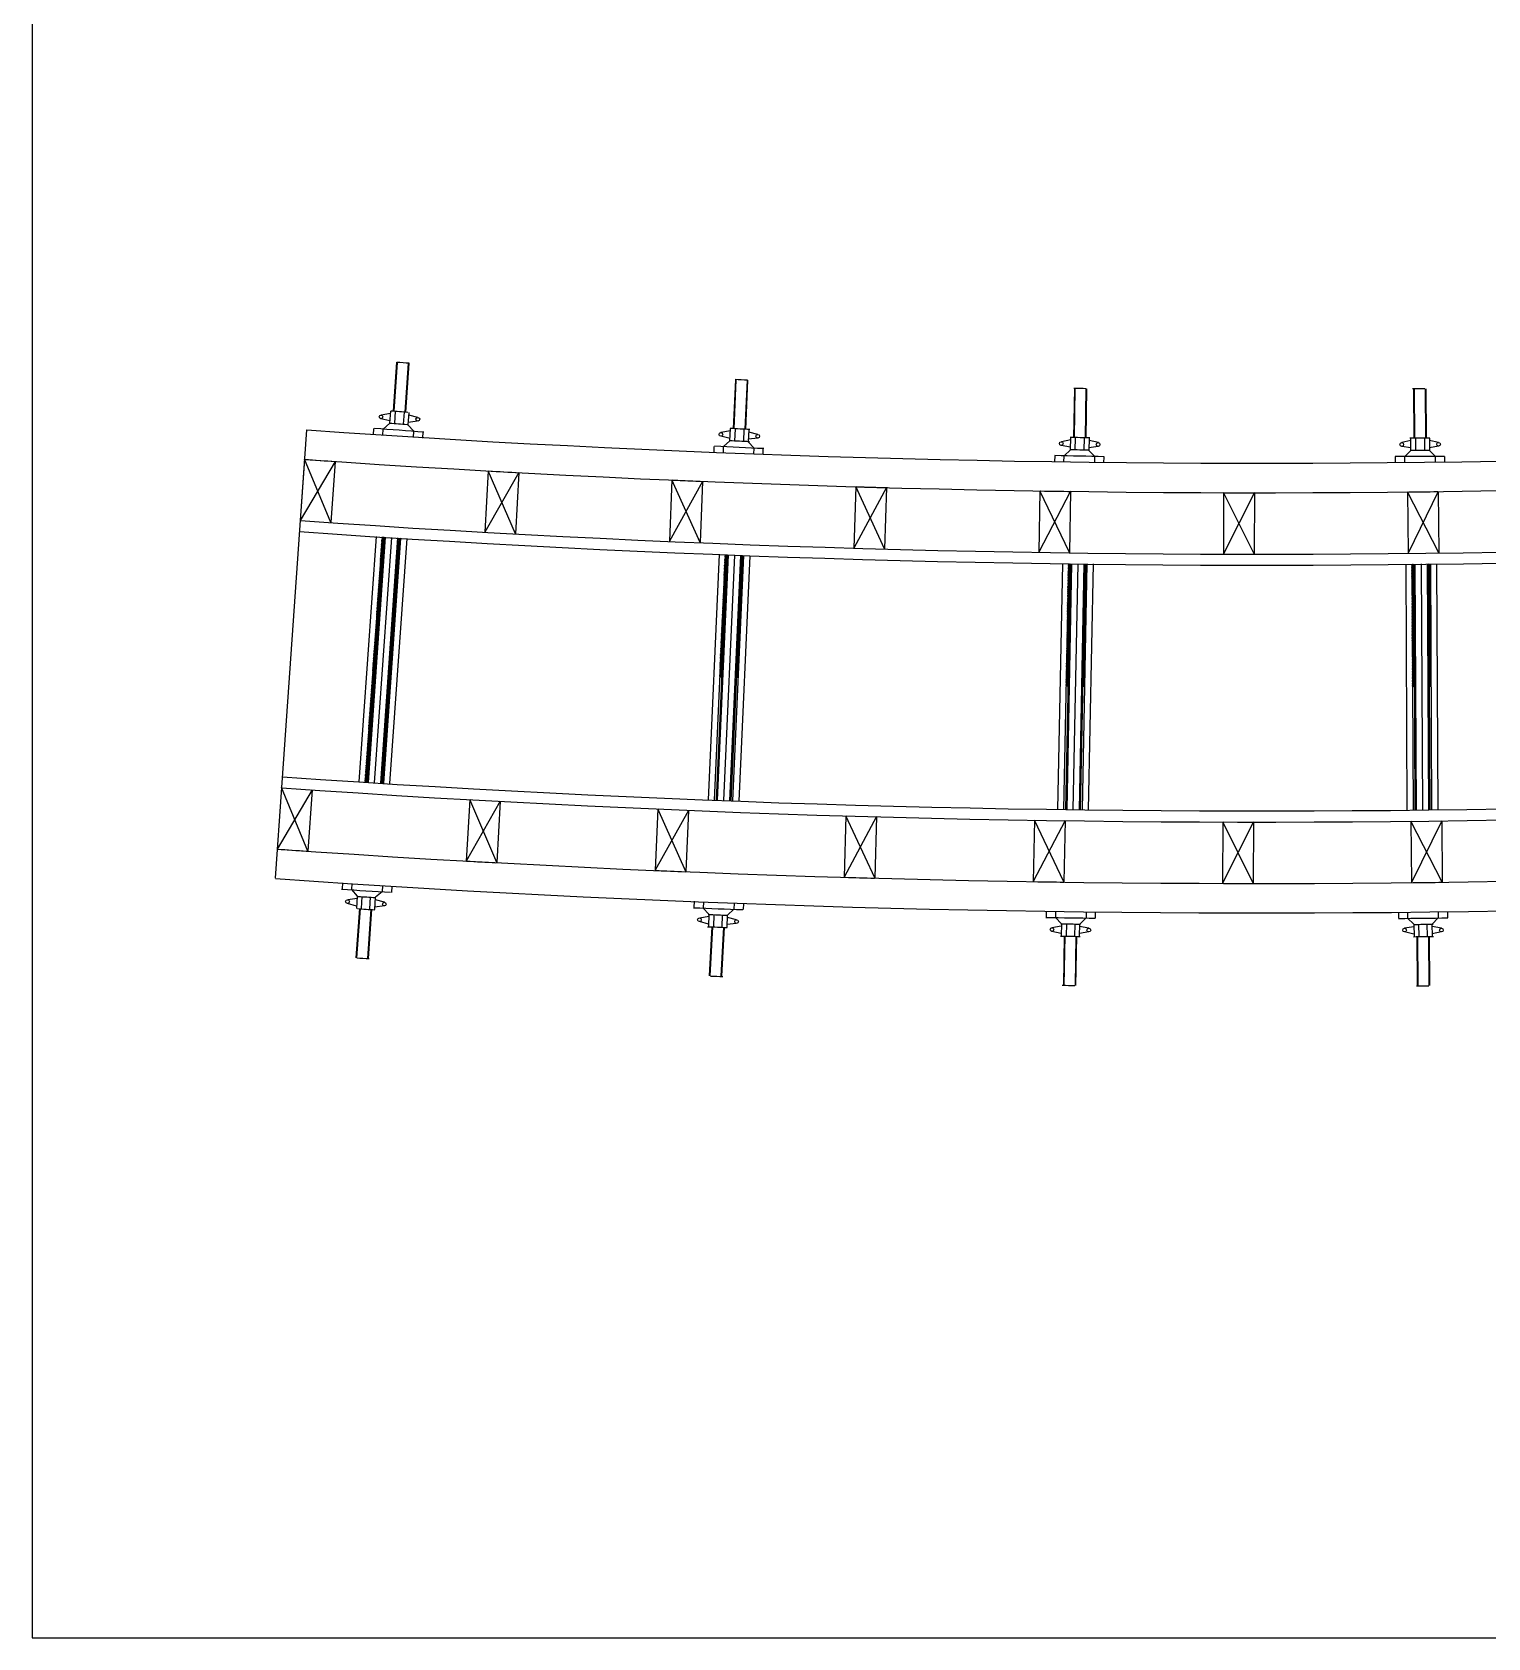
# Model space of a CAD drawing. Header units: metres. Extents: x 0 to 193, y 0 to 136.
# Drawn here: x 0 to 47.4, y 0 to 52.3 of the extents above; entities that cross this region are included whole.
import ezdxf

# ---------------------------------------------------------------- set-up
doc = ezdxf.new("R2010")
doc.units = ezdxf.units.M

msp = doc.modelspace()

# ---------------------------------------------------------------- linework, layer by layer
for p, q in [((11.77, 39.93), (11.88, 41.53)), ((11.79, 39.93), (11.9, 41.52)), ((12.15, 39.9), (12.26, 41.5)), ((12.17, 39.9), (12.28, 41.5)), ((22.84, 39.36), (22.91, 40.96)), ((22.86, 39.36), (22.93, 40.96)), ((23.22, 39.35), (23.29, 40.94)), ((23.24, 39.34), (23.31, 40.94)), ((33.92, 39.07), (33.95, 40.67)), ((33.94, 39.07), (33.97, 40.67)), ((34.3, 39.07), (34.32, 40.66)), ((34.32, 39.06), (34.34, 40.66)), ((45, 39.06), (44.99, 40.66)), ((45.02, 39.06), (45.01, 40.66)), ((45.38, 39.06), (45.37, 40.66)), ((45.4, 39.06), (45.39, 40.66)), ((11.67, 39.86), (11.37, 39.81)), ((11.65, 39.54), (11.68, 39.94)), ((11.81, 39.53), (11.83, 39.93)), ((12.11, 39.9), (12.08, 39.51)), ((12.27, 39.89), (12.24, 39.49)), ((12.56, 39.73), (12.27, 39.81)), ((8.94, 39.33), (8.12, 27.68)), ((11.12, 39.17), (11.13, 39.37)), ((11.65, 39.62), (11.36, 39.69)), ((11.42, 39.15), (11.43, 39.35)), ((11.43, 39.35), (11.65, 39.54)), ((12.43, 39.28), (12.24, 39.49)), ((12.55, 39.61), (12.25, 39.57)), ((12.42, 39.08), (12.43, 39.28)), ((12.42, 39.08), (12.43, 39.28)), ((12.72, 39.06), (12.73, 39.26)), ((22.74, 39.29), (22.43, 39.24)), ((22.72, 38.97), (22.74, 39.37)), ((22.88, 38.96), (22.9, 39.36)), ((23.18, 39.35), (23.16, 38.95)), ((23.34, 39.34), (23.32, 38.94)), ((23.63, 39.18), (23.34, 39.25)), ((22.21, 38.59), (22.21, 38.79)), ((22.73, 39.05), (22.43, 39.12)), ((22.51, 38.78), (22.72, 38.97)), ((22.51, 38.58), (22.51, 38.78)), ((23.51, 38.73), (23.32, 38.94)), ((23.63, 39.06), (23.33, 39.02)), ((23.5, 38.53), (23.51, 38.73)), ((23.5, 38.53), (23.51, 38.73)), ((23.8, 38.52), (23.81, 38.72)), ((33.81, 38.76), (33.51, 38.82)), ((33.82, 39), (33.52, 38.94)), ((33.81, 38.68), (33.82, 39.08)), ((33.97, 38.67), (33.98, 39.07)), ((34.26, 39.07), (34.25, 38.67)), ((34.42, 39.06), (34.41, 38.66)), ((34.71, 38.79), (34.41, 38.74)), ((34.72, 38.91), (34.42, 38.98)), ((44.9, 38.98), (44.6, 38.91)), ((44.9, 38.74), (44.6, 38.79)), ((44.9, 38.66), (44.9, 39.06)), ((45.06, 38.66), (45.06, 39.06)), ((45.34, 39.06), (45.34, 38.66)), ((45.5, 39.06), (45.5, 38.66)), ((45.8, 38.92), (45.5, 38.98)), ((45.8, 38.8), (45.5, 38.74)), ((8.87, 38.37), (8.73, 36.38)), ((9.87, 38.3), (8.73, 36.38)), ((9.73, 36.31), (8.87, 38.37)), ((9.87, 38.3), (9.73, 36.31)), ((33.3, 38.29), (33.31, 38.49)), ((33.6, 38.28), (33.61, 38.48)), ((33.61, 38.48), (33.81, 38.68)), ((34.61, 38.46), (34.41, 38.66)), ((34.6, 38.26), (34.61, 38.46)), ((34.6, 38.26), (34.61, 38.46)), ((34.9, 38.25), (34.91, 38.45)), ((44.4, 38.26), (44.4, 38.46)), ((44.7, 38.46), (44.9, 38.66)), ((44.7, 38.26), (44.7, 38.46)), ((45.7, 38.46), (45.5, 38.66)), ((45.7, 38.26), (45.7, 38.46)), ((45.7, 38.26), (45.7, 38.46)), ((46, 38.26), (46, 38.46)), ((14.85, 37.99), (14.74, 36)), ((15.85, 37.94), (14.74, 36)), ((15.74, 35.94), (14.85, 37.99)), ((15.85, 37.94), (15.74, 35.94)), ((20.83, 37.7), (20.75, 35.7)), ((21.83, 37.65), (20.75, 35.7)), ((21.75, 35.66), (20.83, 37.7)), ((21.83, 37.65), (21.75, 35.66)), ((26.82, 37.48), (26.76, 35.48)), ((27.82, 37.45), (26.76, 35.48)), ((27.76, 35.45), (26.82, 37.48)), ((27.82, 37.45), (27.76, 35.45)), ((32.81, 37.34), (32.78, 35.34)), ((33.81, 37.33), (32.78, 35.34)), ((33.78, 35.33), (32.81, 37.34)), ((33.81, 37.33), (33.78, 35.33)), ((39.8, 37.29), (38.79, 35.29)), ((38.8, 37.29), (38.79, 35.29)), ((39.79, 35.29), (38.8, 37.29)), ((39.8, 37.29), (39.79, 35.29)), ((45.81, 35.32), (44.79, 37.31)), ((44.79, 37.31), (44.81, 35.31)), ((45.79, 37.32), (44.81, 35.31)), ((45.79, 37.32), (45.81, 35.32)), ((11.2, 35.85), (10.64, 27.87)), ((11.4, 35.84), (10.84, 27.86)), ((11.4, 35.84), (10.84, 27.86)), ((11.46, 35.83), (10.9, 27.85)), ((11.5, 35.83), (10.94, 27.85)), ((11.7, 35.82), (11.14, 27.84)), ((11.9, 35.81), (11.34, 27.83)), ((11.94, 35.8), (11.38, 27.82)), ((11.43, 35.36), (11.38, 35.59)), ((11.44, 35.51), (11.39, 35.74)), ((11.44, 35.46), (11.39, 35.69)), ((11.43, 35.41), (11.39, 35.64)), ((11.45, 35.6), (11.4, 35.83)), ((11.44, 35.56), (11.4, 35.78)), ((11.45, 35.65), (11.41, 35.84)), ((11.45, 35.7), (11.43, 35.84)), ((11.46, 35.75), (11.44, 35.84)), ((12, 35.8), (11.44, 27.82)), ((12, 35.8), (11.44, 27.82)), ((11.46, 35.8), (11.45, 35.83)), ((12.2, 35.79), (11.64, 27.81)), ((12.2, 35.79), (11.64, 27.81)), ((11.97, 35.34), (11.92, 35.57)), ((11.98, 35.48), (11.93, 35.71)), ((11.97, 35.44), (11.93, 35.66)), ((11.97, 35.39), (11.93, 35.61)), ((11.98, 35.58), (11.94, 35.8)), ((11.98, 35.53), (11.94, 35.76)), ((11.99, 35.63), (11.95, 35.8)), ((11.99, 35.68), (11.97, 35.8)), ((11.99, 35.72), (11.98, 35.8)), ((12, 35.77), (11.99, 35.8)), ((11.4, 34.93), (11.35, 35.16)), ((11.39, 34.88), (11.35, 35.11)), ((11.39, 34.83), (11.35, 35.06)), ((11.41, 35.07), (11.36, 35.3)), ((11.4, 35.03), (11.36, 35.25)), ((11.4, 34.98), (11.36, 35.21)), ((11.42, 35.22), (11.37, 35.45)), ((11.41, 35.17), (11.37, 35.4)), ((11.41, 35.12), (11.37, 35.35)), ((11.43, 35.32), (11.38, 35.54)), ((11.42, 35.27), (11.38, 35.49)), ((11.94, 34.91), (11.89, 35.13)), ((11.93, 34.86), (11.89, 35.08)), ((11.93, 34.81), (11.89, 35.04)), ((11.95, 35.05), (11.9, 35.28)), ((11.94, 35), (11.9, 35.23)), ((11.94, 34.95), (11.9, 35.18)), ((11.96, 35.19), (11.91, 35.42)), ((11.95, 35.15), (11.91, 35.37)), ((11.95, 35.1), (11.91, 35.33)), ((11.96, 35.29), (11.92, 35.52)), ((11.96, 35.24), (11.92, 35.47)), ((22.37, 35.27), (22.01, 27.28)), ((22.57, 35.26), (22.21, 27.27)), ((22.57, 35.26), (22.21, 27.27)), ((22.63, 35.26), (22.27, 27.27)), ((22.67, 35.26), (22.31, 27.27)), ((22.87, 35.25), (22.51, 27.26)), ((22.61, 34.89), (22.56, 35.11)), ((22.61, 34.84), (22.56, 35.07)), ((22.62, 35.03), (22.57, 35.26)), ((22.62, 34.98), (22.57, 35.21)), ((22.62, 34.94), (22.57, 35.16)), ((22.62, 35.08), (22.58, 35.26)), ((22.62, 35.13), (22.59, 35.26)), ((22.63, 35.18), (22.61, 35.26)), ((22.63, 35.22), (22.62, 35.26)), ((23.07, 35.24), (22.71, 27.25)), ((23.11, 35.24), (22.75, 27.25)), ((23.17, 35.24), (22.81, 27.25)), ((23.17, 35.24), (22.81, 27.25)), ((23.37, 35.23), (23.01, 27.24)), ((23.37, 35.23), (23.01, 27.24)), ((23.15, 34.88), (23.1, 35.1)), ((23.15, 34.83), (23.1, 35.05)), ((23.16, 35.02), (23.11, 35.24)), ((23.16, 34.97), (23.11, 35.2)), ((23.16, 34.92), (23.11, 35.15)), ((23.16, 35.07), (23.12, 35.24)), ((23.16, 35.12), (23.14, 35.24)), ((23.17, 35.17), (23.15, 35.24)), ((23.17, 35.21), (23.16, 35.24)), ((11.36, 34.35), (11.31, 34.58)), ((11.35, 34.3), (11.31, 34.53)), ((11.37, 34.5), (11.32, 34.72)), ((11.36, 34.45), (11.32, 34.68)), ((11.36, 34.4), (11.32, 34.63)), ((11.38, 34.64), (11.33, 34.87)), ((11.37, 34.59), (11.33, 34.82)), ((11.37, 34.54), (11.33, 34.77)), ((11.39, 34.79), (11.34, 35.01)), ((11.38, 34.74), (11.34, 34.96)), ((11.38, 34.69), (11.34, 34.92)), ((11.9, 34.33), (11.85, 34.55)), ((11.89, 34.28), (11.85, 34.51)), ((11.91, 34.47), (11.86, 34.7)), ((11.9, 34.42), (11.86, 34.65)), ((11.9, 34.38), (11.86, 34.6)), ((11.92, 34.62), (11.87, 34.84)), ((11.91, 34.57), (11.87, 34.8)), ((11.91, 34.52), (11.87, 34.75)), ((11.93, 34.76), (11.88, 34.99)), ((11.92, 34.71), (11.88, 34.94)), ((11.92, 34.66), (11.88, 34.89)), ((22.59, 34.45), (22.54, 34.68)), ((22.59, 34.4), (22.54, 34.63)), ((22.59, 34.36), (22.54, 34.58)), ((22.59, 34.31), (22.54, 34.53)), ((22.6, 34.69), (22.55, 34.92)), ((22.6, 34.65), (22.55, 34.87)), ((22.6, 34.6), (22.55, 34.82)), ((22.6, 34.55), (22.55, 34.78)), ((22.6, 34.5), (22.55, 34.73)), ((22.61, 34.79), (22.56, 35.02)), ((22.61, 34.74), (22.56, 34.97)), ((23.13, 34.44), (23.08, 34.67)), ((23.13, 34.39), (23.08, 34.62)), ((23.13, 34.35), (23.08, 34.57)), ((23.13, 34.3), (23.08, 34.52)), ((23.14, 34.68), (23.09, 34.91)), ((23.14, 34.63), (23.09, 34.86)), ((23.14, 34.59), (23.09, 34.81)), ((23.14, 34.54), (23.09, 34.76)), ((23.14, 34.49), (23.09, 34.72)), ((23.15, 34.78), (23.1, 35.01)), ((23.15, 34.73), (23.1, 34.96)), ((33.55, 34.97), (33.39, 26.97)), ((33.75, 34.97), (33.59, 26.97)), ((33.75, 34.97), (33.59, 26.97)), ((33.81, 34.97), (33.65, 26.97)), ((33.85, 34.97), (33.69, 26.97)), ((33.8, 34.5), (33.74, 34.72)), ((33.8, 34.45), (33.74, 34.67)), ((33.8, 34.4), (33.74, 34.62)), ((33.8, 34.35), (33.74, 34.58)), ((33.8, 34.3), (33.74, 34.53)), ((33.8, 34.74), (33.75, 34.96)), ((33.8, 34.69), (33.75, 34.91)), ((33.8, 34.64), (33.75, 34.87)), ((33.8, 34.59), (33.75, 34.82)), ((33.8, 34.54), (33.75, 34.77)), ((33.81, 34.79), (33.76, 34.97)), ((33.81, 34.83), (33.77, 34.97)), ((33.81, 34.88), (33.79, 34.97)), ((33.81, 34.93), (33.8, 34.97)), ((34.05, 34.96), (33.89, 26.97)), ((34.25, 34.96), (34.09, 26.96)), ((34.29, 34.96), (34.13, 26.96)), ((34.35, 34.96), (34.19, 26.96)), ((34.35, 34.96), (34.19, 26.96)), ((34.34, 34.5), (34.28, 34.72)), ((34.34, 34.45), (34.28, 34.68)), ((34.34, 34.4), (34.28, 34.63)), ((34.34, 34.35), (34.28, 34.58)), ((34.34, 34.31), (34.28, 34.53)), ((34.34, 34.74), (34.29, 34.96)), ((34.34, 34.69), (34.29, 34.92)), ((34.34, 34.64), (34.29, 34.87)), ((34.34, 34.6), (34.29, 34.82)), ((34.34, 34.55), (34.29, 34.77)), ((34.35, 34.79), (34.3, 34.96)), ((34.35, 34.84), (34.32, 34.96)), ((34.35, 34.89), (34.33, 34.96)), ((34.35, 34.93), (34.34, 34.96)), ((34.55, 34.96), (34.39, 26.96)), ((34.55, 34.96), (34.39, 26.96)), ((44.73, 34.95), (44.77, 26.95)), ((44.93, 34.95), (44.97, 26.95)), ((44.93, 34.95), (44.97, 26.95)), ((44.99, 34.72), (44.93, 34.95)), ((44.99, 34.67), (44.93, 34.9)), ((44.99, 34.63), (44.93, 34.85)), ((44.99, 34.58), (44.93, 34.8)), ((44.99, 34.53), (44.93, 34.75)), ((44.99, 34.48), (44.93, 34.71)), ((45, 34.43), (44.93, 34.66)), ((45, 34.38), (44.93, 34.61)), ((45, 34.34), (44.93, 34.56)), ((45, 34.29), (44.93, 34.51)), ((44.99, 34.77), (44.94, 34.95)), ((44.99, 34.82), (44.96, 34.95)), ((44.99, 34.87), (44.97, 34.95)), ((44.99, 34.92), (44.98, 34.95)), ((44.99, 34.95), (45.03, 26.95)), ((45.03, 34.95), (45.07, 26.95)), ((45.23, 34.96), (45.27, 26.96)), ((45.43, 34.96), (45.47, 26.96)), ((45.47, 34.96), (45.51, 26.96)), ((45.53, 34.74), (45.47, 34.96)), ((45.53, 34.69), (45.47, 34.91)), ((45.53, 34.64), (45.47, 34.87)), ((45.53, 34.59), (45.47, 34.82)), ((45.53, 34.55), (45.47, 34.77)), ((45.53, 34.5), (45.47, 34.72)), ((45.54, 34.45), (45.47, 34.67)), ((45.54, 34.4), (45.47, 34.62)), ((45.54, 34.35), (45.47, 34.58)), ((45.54, 34.3), (45.47, 34.53)), ((45.53, 34.79), (45.49, 34.96)), ((45.53, 34.84), (45.5, 34.96)), ((45.53, 34.88), (45.51, 34.96)), ((45.53, 34.96), (45.57, 26.96)), ((45.53, 34.96), (45.57, 26.96)), ((45.53, 34.93), (45.53, 34.96)), ((45.73, 34.96), (45.77, 26.96)), ((45.73, 34.96), (45.77, 26.96)), ((11.32, 33.77), (11.27, 34)), ((11.33, 33.92), (11.28, 34.15)), ((11.32, 33.87), (11.28, 34.1)), ((11.32, 33.82), (11.28, 34.05)), ((11.34, 34.06), (11.29, 34.29)), ((11.33, 34.01), (11.29, 34.24)), ((11.33, 33.97), (11.29, 34.19)), ((11.35, 34.21), (11.3, 34.43)), ((11.34, 34.16), (11.3, 34.39)), ((11.34, 34.11), (11.3, 34.34)), ((11.35, 34.26), (11.31, 34.48)), ((11.86, 33.75), (11.81, 33.98)), ((11.87, 33.89), (11.82, 34.12)), ((11.86, 33.85), (11.82, 34.07)), ((11.86, 33.8), (11.82, 34.02)), ((11.88, 34.04), (11.83, 34.27)), ((11.87, 33.99), (11.83, 34.22)), ((11.87, 33.94), (11.83, 34.17)), ((11.89, 34.18), (11.84, 34.41)), ((11.88, 34.13), (11.84, 34.36)), ((11.88, 34.09), (11.84, 34.31)), ((11.89, 34.23), (11.85, 34.46)), ((22.56, 33.78), (22.51, 34)), ((22.57, 34.02), (22.52, 34.24)), ((22.57, 33.97), (22.52, 34.2)), ((22.57, 33.92), (22.52, 34.15)), ((22.57, 33.87), (22.52, 34.1)), ((22.57, 33.83), (22.52, 34.05)), ((22.58, 34.21), (22.53, 34.44)), ((22.58, 34.16), (22.53, 34.39)), ((22.58, 34.11), (22.53, 34.34)), ((22.58, 34.07), (22.53, 34.29)), ((22.58, 34.26), (22.54, 34.49)), ((23.1, 33.77), (23.05, 33.99)), ((23.11, 34.01), (23.06, 34.23)), ((23.11, 33.96), (23.06, 34.19)), ((23.11, 33.91), (23.06, 34.14)), ((23.11, 33.86), (23.06, 34.09)), ((23.11, 33.81), (23.06, 34.04)), ((23.12, 34.2), (23.07, 34.43)), ((23.12, 34.15), (23.07, 34.38)), ((23.12, 34.1), (23.07, 34.33)), ((23.12, 34.06), (23.07, 34.28)), ((23.12, 34.25), (23.08, 34.47)), ((33.79, 34.01), (33.73, 34.24)), ((33.79, 33.97), (33.73, 34.19)), ((33.79, 33.92), (33.73, 34.14)), ((33.79, 33.87), (33.73, 34.09)), ((33.79, 33.82), (33.73, 34.05)), ((33.79, 33.77), (33.73, 34)), ((33.8, 34.25), (33.74, 34.48)), ((33.79, 34.21), (33.74, 34.43)), ((33.79, 34.16), (33.74, 34.38)), ((33.79, 34.11), (33.74, 34.34)), ((33.79, 34.06), (33.74, 34.29)), ((34.33, 34.02), (34.27, 34.24)), ((34.33, 33.97), (34.27, 34.19)), ((34.33, 33.92), (34.27, 34.14)), ((34.33, 33.87), (34.27, 34.1)), ((34.33, 33.82), (34.27, 34.05)), ((34.33, 33.77), (34.27, 34)), ((34.34, 34.26), (34.28, 34.48)), ((34.33, 34.21), (34.28, 34.43)), ((34.33, 34.16), (34.28, 34.39)), ((34.33, 34.11), (34.28, 34.34)), ((34.33, 34.06), (34.28, 34.29)), ((45, 34.24), (44.94, 34.46)), ((45, 34.19), (44.94, 34.42)), ((45, 34.14), (44.94, 34.37)), ((45, 34.1), (44.94, 34.32)), ((45, 34.05), (44.94, 34.27)), ((45, 34), (44.94, 34.22)), ((45, 33.95), (44.94, 34.17)), ((45, 33.9), (44.94, 34.13)), ((45, 33.85), (44.94, 34.08)), ((45, 33.81), (44.94, 34.03)), ((45, 33.76), (44.94, 33.98)), ((45.54, 34.26), (45.47, 34.48)), ((45.54, 34.21), (45.48, 34.43)), ((45.54, 34.16), (45.48, 34.38)), ((45.54, 34.11), (45.48, 34.33)), ((45.54, 34.06), (45.48, 34.29)), ((45.54, 34.01), (45.48, 34.24)), ((45.54, 33.97), (45.48, 34.19)), ((45.54, 33.92), (45.48, 34.14)), ((45.54, 33.87), (45.48, 34.09)), ((45.54, 33.82), (45.48, 34.04)), ((45.54, 33.77), (45.48, 34)), ((11.29, 33.34), (11.24, 33.57)), ((11.28, 33.29), (11.24, 33.52)), ((11.28, 33.24), (11.24, 33.47)), ((11.3, 33.48), (11.25, 33.71)), ((11.29, 33.44), (11.25, 33.66)), ((11.29, 33.39), (11.25, 33.62)), ((11.31, 33.63), (11.26, 33.86)), ((11.3, 33.58), (11.26, 33.81)), ((11.3, 33.53), (11.26, 33.76)), ((11.31, 33.73), (11.27, 33.95)), ((11.31, 33.68), (11.27, 33.9)), ((11.83, 33.32), (11.78, 33.54)), ((11.82, 33.27), (11.78, 33.49)), ((11.84, 33.46), (11.79, 33.69)), ((11.83, 33.41), (11.79, 33.64)), ((11.83, 33.36), (11.79, 33.59)), ((11.85, 33.6), (11.8, 33.83)), ((11.84, 33.56), (11.8, 33.78)), ((11.84, 33.51), (11.8, 33.74)), ((11.85, 33.7), (11.81, 33.93)), ((11.85, 33.65), (11.81, 33.88)), ((22.54, 33.34), (22.49, 33.57)), ((22.54, 33.29), (22.49, 33.52)), ((22.54, 33.25), (22.49, 33.47)), ((22.55, 33.58), (22.5, 33.81)), ((22.55, 33.54), (22.5, 33.76)), ((22.55, 33.49), (22.5, 33.71)), ((22.55, 33.44), (22.5, 33.67)), ((22.55, 33.39), (22.5, 33.62)), ((22.56, 33.73), (22.51, 33.96)), ((22.56, 33.68), (22.51, 33.91)), ((22.56, 33.63), (22.51, 33.86)), ((23.08, 33.33), (23.03, 33.56)), ((23.08, 33.28), (23.03, 33.51)), ((23.08, 33.24), (23.03, 33.46)), ((23.09, 33.57), (23.04, 33.8)), ((23.09, 33.52), (23.04, 33.75)), ((23.09, 33.48), (23.04, 33.7)), ((23.09, 33.43), (23.04, 33.65)), ((23.09, 33.38), (23.04, 33.61)), ((23.1, 33.72), (23.05, 33.94)), ((23.1, 33.67), (23.05, 33.9)), ((23.1, 33.62), (23.05, 33.85)), ((33.78, 33.48), (33.72, 33.71)), ((33.78, 33.43), (33.72, 33.66)), ((33.78, 33.39), (33.72, 33.61)), ((33.78, 33.34), (33.72, 33.56)), ((33.78, 33.29), (33.72, 33.51)), ((33.77, 33.24), (33.72, 33.47)), ((33.78, 33.72), (33.73, 33.95)), ((33.78, 33.68), (33.73, 33.9)), ((33.78, 33.63), (33.73, 33.85)), ((33.78, 33.58), (33.73, 33.8)), ((33.78, 33.53), (33.73, 33.76)), ((34.32, 33.48), (34.26, 33.71)), ((34.32, 33.44), (34.26, 33.66)), ((34.32, 33.39), (34.26, 33.61)), ((34.32, 33.34), (34.26, 33.56)), ((34.32, 33.29), (34.26, 33.52)), ((34.32, 33.24), (34.26, 33.47)), ((34.32, 33.73), (34.27, 33.95)), ((34.32, 33.68), (34.27, 33.9)), ((34.32, 33.63), (34.27, 33.85)), ((34.32, 33.58), (34.27, 33.81)), ((34.32, 33.53), (34.27, 33.76)), ((45, 33.71), (44.94, 33.93)), ((45, 33.66), (44.94, 33.88)), ((45, 33.61), (44.94, 33.84)), ((45, 33.56), (44.94, 33.79)), ((45, 33.52), (44.94, 33.74)), ((45, 33.47), (44.94, 33.69)), ((45, 33.42), (44.94, 33.64)), ((45, 33.37), (44.94, 33.59)), ((45, 33.32), (44.94, 33.55)), ((45, 33.27), (44.94, 33.5)), ((45.54, 33.72), (45.48, 33.95)), ((45.54, 33.68), (45.48, 33.9)), ((45.54, 33.63), (45.48, 33.85)), ((45.54, 33.58), (45.48, 33.8)), ((45.54, 33.53), (45.48, 33.76)), ((45.54, 33.48), (45.48, 33.71)), ((45.54, 33.43), (45.48, 33.66)), ((45.54, 33.39), (45.48, 33.61)), ((45.54, 33.34), (45.48, 33.56)), ((45.54, 33.29), (45.48, 33.51)), ((45.54, 33.24), (45.48, 33.47)), ((11.25, 32.76), (11.2, 32.99)), ((11.24, 32.71), (11.2, 32.94)), ((11.26, 32.91), (11.21, 33.13)), ((11.25, 32.86), (11.21, 33.09)), ((11.25, 32.81), (11.21, 33.04)), ((11.27, 33.05), (11.22, 33.28)), ((11.26, 33), (11.22, 33.23)), ((11.26, 32.95), (11.22, 33.18)), ((11.28, 33.2), (11.23, 33.42)), ((11.27, 33.15), (11.23, 33.37)), ((11.27, 33.1), (11.23, 33.33)), ((11.79, 32.74), (11.74, 32.96)), ((11.8, 32.88), (11.75, 33.11)), ((11.79, 32.83), (11.75, 33.06)), ((11.79, 32.79), (11.75, 33.01)), ((11.81, 33.03), (11.76, 33.25)), ((11.8, 32.98), (11.76, 33.21)), ((11.8, 32.93), (11.76, 33.16)), ((11.82, 33.17), (11.77, 33.4)), ((11.81, 33.12), (11.77, 33.35)), ((11.81, 33.07), (11.77, 33.3)), ((11.82, 33.22), (11.78, 33.45)), ((22.52, 32.91), (22.47, 33.14)), ((22.52, 32.86), (22.47, 33.09)), ((22.52, 32.81), (22.47, 33.04)), ((22.52, 32.76), (22.47, 32.99)), ((22.52, 32.72), (22.47, 32.94)), ((22.53, 33.1), (22.48, 33.33)), ((22.53, 33.05), (22.48, 33.28)), ((22.53, 33.01), (22.48, 33.23)), ((22.53, 32.96), (22.48, 33.18)), ((22.54, 33.2), (22.49, 33.42)), ((22.54, 33.15), (22.49, 33.38)), ((23.06, 32.9), (23.01, 33.12)), ((23.06, 32.85), (23.01, 33.08)), ((23.06, 32.8), (23.01, 33.03)), ((23.06, 32.75), (23.01, 32.98)), ((23.07, 33.09), (23.02, 33.32)), ((23.07, 33.04), (23.02, 33.27)), ((23.07, 32.99), (23.02, 33.22)), ((23.07, 32.95), (23.02, 33.17)), ((23.08, 33.19), (23.03, 33.41)), ((23.08, 33.14), (23.03, 33.37)), ((33.77, 33), (33.71, 33.22)), ((33.77, 32.95), (33.71, 33.18)), ((33.77, 32.9), (33.71, 33.13)), ((33.77, 32.85), (33.71, 33.08)), ((33.77, 32.81), (33.71, 33.03)), ((33.77, 32.76), (33.71, 32.98)), ((33.77, 33.19), (33.72, 33.42)), ((33.77, 33.14), (33.72, 33.37)), ((33.77, 33.1), (33.72, 33.32)), ((33.77, 33.05), (33.72, 33.27)), ((34.31, 33), (34.25, 33.23)), ((34.31, 32.95), (34.25, 33.18)), ((34.31, 32.91), (34.25, 33.13)), ((34.31, 32.86), (34.25, 33.08)), ((34.31, 32.81), (34.25, 33.03)), ((34.31, 32.76), (34.25, 32.99)), ((34.3, 32.71), (34.25, 32.94)), ((34.31, 33.2), (34.26, 33.42)), ((34.31, 33.15), (34.26, 33.37)), ((34.31, 33.1), (34.26, 33.32)), ((34.31, 33.05), (34.26, 33.28)), ((45, 33.23), (44.94, 33.45)), ((45, 33.18), (44.94, 33.4)), ((45, 33.13), (44.94, 33.35)), ((45, 33.08), (44.94, 33.3)), ((45, 33.03), (44.94, 33.26)), ((45, 32.98), (44.94, 33.21)), ((45, 32.94), (44.94, 33.16)), ((45, 32.89), (44.94, 33.11)), ((45, 32.84), (44.94, 33.06)), ((45, 32.79), (44.94, 33.01)), ((45, 32.74), (44.94, 32.97)), ((45.54, 33.19), (45.48, 33.42)), ((45.54, 33.15), (45.48, 33.37)), ((45.54, 33.1), (45.48, 33.32)), ((45.54, 33.05), (45.48, 33.27)), ((45.54, 33), (45.48, 33.22)), ((45.54, 32.95), (45.48, 33.18)), ((45.54, 32.9), (45.48, 33.13)), ((45.54, 32.86), (45.48, 33.08)), ((45.54, 32.81), (45.48, 33.03)), ((45.54, 32.76), (45.48, 32.98)), ((11.22, 32.33), (11.17, 32.56)), ((11.21, 32.28), (11.17, 32.51)), ((11.21, 32.23), (11.17, 32.46)), ((11.23, 32.47), (11.18, 32.7)), ((11.22, 32.42), (11.18, 32.65)), ((11.22, 32.38), (11.18, 32.6)), ((11.24, 32.62), (11.19, 32.84)), ((11.23, 32.57), (11.19, 32.8)), ((11.23, 32.52), (11.19, 32.75)), ((11.24, 32.67), (11.2, 32.89)), ((11.75, 32.21), (11.7, 32.43)), ((11.76, 32.35), (11.71, 32.58)), ((11.76, 32.3), (11.71, 32.53)), ((11.75, 32.26), (11.71, 32.48)), ((11.77, 32.5), (11.72, 32.72)), ((11.77, 32.45), (11.72, 32.68)), ((11.76, 32.4), (11.72, 32.63)), ((11.78, 32.59), (11.73, 32.82)), ((11.77, 32.54), (11.73, 32.77)), ((11.78, 32.69), (11.74, 32.92)), ((11.78, 32.64), (11.74, 32.87)), ((22.49, 32.23), (22.44, 32.46)), ((22.5, 32.47), (22.45, 32.7)), ((22.5, 32.43), (22.45, 32.65)), ((22.5, 32.38), (22.45, 32.6)), ((22.5, 32.33), (22.45, 32.56)), ((22.5, 32.28), (22.45, 32.51)), ((22.51, 32.67), (22.46, 32.89)), ((22.51, 32.62), (22.46, 32.85)), ((22.51, 32.57), (22.46, 32.8)), ((22.51, 32.52), (22.46, 32.75)), ((23.03, 32.22), (22.98, 32.45)), ((23.04, 32.46), (22.99, 32.69)), ((23.04, 32.42), (22.99, 32.64)), ((23.04, 32.37), (22.99, 32.59)), ((23.04, 32.32), (22.99, 32.55)), ((23.04, 32.27), (22.99, 32.5)), ((23.05, 32.66), (23, 32.88)), ((23.05, 32.61), (23, 32.83)), ((23.05, 32.56), (23, 32.79)), ((23.05, 32.51), (23, 32.74)), ((23.06, 32.7), (23.01, 32.93)), ((33.76, 32.52), (33.7, 32.74)), ((33.76, 32.47), (33.7, 32.69)), ((33.76, 32.42), (33.7, 32.65)), ((33.76, 32.37), (33.7, 32.6)), ((33.76, 32.32), (33.7, 32.55)), ((33.76, 32.28), (33.7, 32.5)), ((33.75, 32.23), (33.7, 32.45)), ((33.76, 32.71), (33.71, 32.93)), ((33.76, 32.66), (33.71, 32.89)), ((33.76, 32.61), (33.71, 32.84)), ((33.76, 32.56), (33.71, 32.79)), ((34.3, 32.47), (34.24, 32.7)), ((34.3, 32.42), (34.24, 32.65)), ((34.3, 32.37), (34.24, 32.6)), ((34.3, 32.33), (34.24, 32.55)), ((34.3, 32.28), (34.24, 32.5)), ((34.29, 32.23), (34.24, 32.45)), ((34.3, 32.66), (34.25, 32.89)), ((34.3, 32.62), (34.25, 32.84)), ((34.3, 32.57), (34.25, 32.79)), ((34.3, 32.52), (34.25, 32.74)), ((45, 32.69), (44.94, 32.92)), ((45, 32.65), (44.94, 32.87)), ((45, 32.6), (44.94, 32.82)), ((45, 32.55), (44.94, 32.77)), ((45, 32.5), (44.94, 32.72)), ((45.01, 32.45), (44.94, 32.68)), ((45.01, 32.4), (44.94, 32.63)), ((45.01, 32.36), (44.94, 32.58)), ((45.01, 32.31), (44.94, 32.53)), ((45.01, 32.26), (44.94, 32.48)), ((45.01, 32.21), (44.95, 32.44)), ((45.54, 32.71), (45.48, 32.93)), ((45.54, 32.66), (45.48, 32.89)), ((45.54, 32.61), (45.48, 32.84)), ((45.54, 32.57), (45.48, 32.79)), ((45.54, 32.52), (45.48, 32.74)), ((45.54, 32.47), (45.48, 32.69)), ((45.55, 32.42), (45.48, 32.64)), ((45.55, 32.37), (45.48, 32.6)), ((45.55, 32.32), (45.48, 32.55)), ((45.55, 32.28), (45.48, 32.5)), ((45.55, 32.23), (45.49, 32.45)), ((11.17, 31.84), (11.13, 32.03)), ((11.16, 31.84), (11.13, 31.98)), ((11.14, 31.85), (11.13, 31.93)), ((11.19, 31.94), (11.14, 32.17)), ((11.19, 31.89), (11.14, 32.12)), ((11.18, 31.85), (11.14, 32.07)), ((11.2, 32.04), (11.15, 32.27)), ((11.19, 31.99), (11.15, 32.22)), ((11.21, 32.18), (11.16, 32.41)), ((11.2, 32.14), (11.16, 32.36)), ((11.2, 32.09), (11.16, 32.31)), ((11.71, 31.81), (11.67, 32)), ((11.7, 31.81), (11.67, 31.95)), ((11.69, 31.81), (11.67, 31.9)), ((11.73, 31.92), (11.68, 32.15)), ((11.73, 31.87), (11.68, 32.1)), ((11.72, 31.82), (11.68, 32.05)), ((11.74, 32.06), (11.69, 32.29)), ((11.74, 32.01), (11.69, 32.24)), ((11.73, 31.97), (11.69, 32.19)), ((11.75, 32.16), (11.7, 32.39)), ((11.74, 32.11), (11.7, 32.34)), ((22.47, 31.8), (22.42, 32.03)), ((22.47, 31.75), (22.42, 31.98)), ((22.47, 31.7), (22.42, 31.93)), ((22.48, 31.99), (22.43, 32.22)), ((22.48, 31.94), (22.43, 32.17)), ((22.48, 31.9), (22.43, 32.12)), ((22.48, 31.85), (22.43, 32.07)), ((22.49, 32.19), (22.44, 32.41)), ((22.49, 32.14), (22.44, 32.36)), ((22.49, 32.09), (22.44, 32.31)), ((22.49, 32.04), (22.44, 32.27)), ((23.01, 31.79), (22.96, 32.01)), ((23.01, 31.74), (22.96, 31.97)), ((23.01, 31.69), (22.96, 31.92)), ((23.02, 31.98), (22.97, 32.21)), ((23.02, 31.93), (22.97, 32.16)), ((23.02, 31.88), (22.97, 32.11)), ((23.02, 31.84), (22.97, 32.06)), ((23.03, 32.17), (22.98, 32.4)), ((23.03, 32.13), (22.98, 32.35)), ((23.03, 32.08), (22.98, 32.3)), ((23.03, 32.03), (22.98, 32.26)), ((33.75, 31.99), (33.69, 32.21)), ((33.75, 31.94), (33.69, 32.16)), ((33.75, 31.89), (33.69, 32.11)), ((33.75, 31.84), (33.69, 32.07)), ((33.75, 31.79), (33.69, 32.02)), ((33.74, 31.74), (33.69, 31.97)), ((33.74, 31.7), (33.69, 31.92)), ((33.75, 32.18), (33.7, 32.4)), ((33.75, 32.13), (33.7, 32.36)), ((33.75, 32.08), (33.7, 32.31)), ((33.75, 32.03), (33.7, 32.26)), ((34.29, 31.99), (34.23, 32.21)), ((34.29, 31.94), (34.23, 32.16)), ((34.29, 31.89), (34.23, 32.12)), ((34.29, 31.84), (34.23, 32.07)), ((34.29, 31.79), (34.23, 32.02)), ((34.29, 31.75), (34.23, 31.97)), ((34.28, 31.7), (34.23, 31.92)), ((34.29, 32.18), (34.24, 32.41)), ((34.29, 32.13), (34.24, 32.36)), ((34.29, 32.08), (34.24, 32.31)), ((34.29, 32.04), (34.24, 32.26)), ((45.01, 32.16), (44.95, 32.39)), ((45.01, 32.12), (44.95, 32.34)), ((45.01, 32.07), (44.95, 32.29)), ((45.01, 32.02), (44.95, 32.24)), ((45.01, 31.97), (44.95, 32.19)), ((45.01, 31.92), (44.95, 32.15)), ((45.01, 31.87), (44.95, 32.1)), ((45.01, 31.83), (44.95, 32.05)), ((45.01, 31.78), (44.95, 32)), ((45.01, 31.73), (44.95, 31.95)), ((45.01, 31.68), (44.95, 31.9)), ((45.55, 32.18), (45.49, 32.4)), ((45.55, 32.13), (45.49, 32.35)), ((45.55, 32.08), (45.49, 32.31)), ((45.55, 32.03), (45.49, 32.26)), ((45.55, 31.99), (45.49, 32.21)), ((45.55, 31.94), (45.49, 32.16)), ((45.55, 31.89), (45.49, 32.11)), ((45.55, 31.84), (45.49, 32.06)), ((45.55, 31.79), (45.49, 32.02)), ((45.55, 31.74), (45.49, 31.97)), ((45.55, 31.7), (45.49, 31.92)), ((11.14, 31.22), (11.09, 31.45)), ((11.14, 31.17), (11.09, 31.4)), ((11.15, 31.36), (11.1, 31.59)), ((11.15, 31.32), (11.1, 31.54)), ((11.14, 31.27), (11.1, 31.5)), ((11.16, 31.51), (11.11, 31.74)), ((11.16, 31.46), (11.11, 31.69)), ((11.15, 31.41), (11.11, 31.64)), ((11.13, 31.85), (11.12, 31.88)), ((11.17, 31.61), (11.12, 31.83)), ((11.16, 31.56), (11.12, 31.78)), ((11.17, 31.65), (11.13, 31.85)), ((11.17, 31.7), (11.14, 31.85)), ((11.18, 31.75), (11.16, 31.84)), ((11.18, 31.8), (11.17, 31.84)), ((11.68, 31.2), (11.63, 31.42)), ((11.67, 31.15), (11.63, 31.37)), ((11.69, 31.34), (11.64, 31.57)), ((11.68, 31.29), (11.64, 31.52)), ((11.68, 31.24), (11.64, 31.47)), ((11.7, 31.48), (11.65, 31.71)), ((11.7, 31.44), (11.65, 31.66)), ((11.69, 31.39), (11.65, 31.62)), ((11.67, 31.81), (11.66, 31.86)), ((11.71, 31.58), (11.66, 31.81)), ((11.7, 31.53), (11.66, 31.76)), ((11.71, 31.63), (11.67, 31.81)), ((11.71, 31.68), (11.69, 31.81)), ((11.72, 31.73), (11.7, 31.81)), ((11.72, 31.77), (11.71, 31.81)), ((22.45, 31.36), (22.4, 31.59)), ((22.45, 31.32), (22.4, 31.54)), ((22.45, 31.27), (22.4, 31.49)), ((22.44, 31.27), (22.4, 31.45)), ((22.43, 31.27), (22.4, 31.4)), ((22.46, 31.56), (22.41, 31.78)), ((22.46, 31.51), (22.41, 31.74)), ((22.46, 31.46), (22.41, 31.69)), ((22.46, 31.41), (22.41, 31.64)), ((22.47, 31.65), (22.42, 31.88)), ((22.47, 31.61), (22.42, 31.83)), ((22.99, 31.31), (22.94, 31.53)), ((22.99, 31.26), (22.94, 31.48)), ((22.98, 31.25), (22.94, 31.44)), ((22.97, 31.25), (22.94, 31.39)), ((23, 31.55), (22.95, 31.77)), ((23, 31.5), (22.95, 31.72)), ((23, 31.45), (22.95, 31.68)), ((23, 31.4), (22.95, 31.63)), ((22.99, 31.35), (22.95, 31.58)), ((23.01, 31.64), (22.96, 31.87)), ((23.01, 31.59), (22.96, 31.82)), ((33.74, 31.5), (33.68, 31.73)), ((33.74, 31.45), (33.68, 31.68)), ((33.74, 31.41), (33.68, 31.63)), ((33.74, 31.36), (33.68, 31.58)), ((33.74, 31.31), (33.68, 31.53)), ((33.74, 31.26), (33.68, 31.49)), ((33.73, 31.21), (33.68, 31.44)), ((33.73, 31.16), (33.68, 31.39)), ((33.74, 31.65), (33.69, 31.87)), ((33.74, 31.6), (33.69, 31.82)), ((33.74, 31.55), (33.69, 31.78)), ((34.28, 31.51), (34.22, 31.73)), ((34.28, 31.46), (34.22, 31.68)), ((34.28, 31.41), (34.22, 31.63)), ((34.28, 31.36), (34.22, 31.59)), ((34.28, 31.31), (34.22, 31.54)), ((34.28, 31.26), (34.22, 31.49)), ((34.27, 31.22), (34.22, 31.44)), ((34.27, 31.17), (34.22, 31.39)), ((34.28, 31.65), (34.23, 31.87)), ((34.28, 31.6), (34.23, 31.83)), ((34.28, 31.55), (34.23, 31.78)), ((45.01, 31.63), (44.95, 31.86)), ((45.01, 31.58), (44.95, 31.81)), ((45.01, 31.54), (44.95, 31.76)), ((45.01, 31.49), (44.95, 31.71)), ((45.01, 31.44), (44.95, 31.66)), ((45.01, 31.39), (44.95, 31.61)), ((45.01, 31.34), (44.95, 31.57)), ((45.01, 31.29), (44.95, 31.52)), ((45.01, 31.25), (44.95, 31.47)), ((45.01, 31.2), (44.95, 31.42)), ((45.01, 31.15), (44.95, 31.37)), ((45.55, 31.65), (45.49, 31.87)), ((45.55, 31.6), (45.49, 31.82)), ((45.55, 31.55), (45.49, 31.77)), ((45.55, 31.5), (45.49, 31.73)), ((45.55, 31.45), (45.49, 31.68)), ((45.55, 31.41), (45.49, 31.63)), ((45.55, 31.36), (45.49, 31.58)), ((45.55, 31.31), (45.49, 31.53)), ((45.55, 31.26), (45.49, 31.49)), ((45.55, 31.21), (45.49, 31.44)), ((45.55, 31.16), (45.49, 31.39)), ((11.1, 30.64), (11.05, 30.87)), ((11.11, 30.79), (11.06, 31.01)), ((11.1, 30.74), (11.06, 30.97)), ((11.1, 30.69), (11.06, 30.92)), ((11.12, 30.93), (11.07, 31.16)), ((11.12, 30.88), (11.07, 31.11)), ((11.11, 30.83), (11.07, 31.06)), ((11.13, 31.08), (11.08, 31.3)), ((11.13, 31.03), (11.08, 31.25)), ((11.12, 30.98), (11.08, 31.21)), ((11.13, 31.12), (11.09, 31.35)), ((11.65, 30.76), (11.6, 30.99)), ((11.64, 30.71), (11.6, 30.94)), ((11.64, 30.67), (11.6, 30.89)), ((11.66, 30.91), (11.61, 31.13)), ((11.65, 30.86), (11.61, 31.09)), ((11.65, 30.81), (11.61, 31.04)), ((11.67, 31.05), (11.62, 31.28)), ((11.66, 31), (11.62, 31.23)), ((11.66, 30.95), (11.62, 31.18)), ((11.67, 31.1), (11.63, 31.33)), ((22.41, 31.27), (22.39, 31.35)), ((22.4, 31.27), (22.39, 31.3)), ((22.95, 31.25), (22.93, 31.34)), ((22.94, 31.25), (22.93, 31.29)), ((33.73, 30.97), (33.67, 31.2)), ((33.72, 30.97), (33.67, 31.15)), ((33.7, 30.97), (33.67, 31.1)), ((33.69, 30.97), (33.67, 31.05)), ((33.68, 30.97), (33.67, 31)), ((33.73, 31.12), (33.68, 31.34)), ((33.73, 31.07), (33.68, 31.29)), ((33.73, 31.02), (33.68, 31.24)), ((34.27, 30.97), (34.21, 31.2)), ((34.26, 30.96), (34.21, 31.15)), ((34.25, 30.96), (34.21, 31.1)), ((34.23, 30.96), (34.21, 31.05)), ((34.22, 30.96), (34.21, 31.01)), ((34.27, 31.12), (34.22, 31.34)), ((34.27, 31.07), (34.22, 31.3)), ((34.27, 31.02), (34.22, 31.25)), ((45.01, 31.1), (44.95, 31.32)), ((45.01, 31.05), (44.95, 31.28)), ((45.01, 31), (44.95, 31.23)), ((45.01, 30.96), (44.95, 31.18)), ((45, 30.95), (44.95, 31.13)), ((44.99, 30.95), (44.95, 31.08)), ((44.97, 30.95), (44.95, 31.03)), ((44.96, 30.95), (44.95, 30.99)), ((45.55, 31.12), (45.49, 31.34)), ((45.55, 31.07), (45.49, 31.29)), ((45.55, 31.02), (45.49, 31.24)), ((45.55, 30.97), (45.49, 31.2)), ((45.54, 30.96), (45.49, 31.15)), ((45.53, 30.96), (45.49, 31.1)), ((45.52, 30.96), (45.49, 31.05)), ((45.5, 30.96), (45.49, 31)), ((11.07, 30.21), (11.02, 30.44)), ((11.06, 30.16), (11.02, 30.39)), ((11.06, 30.11), (11.02, 30.34)), ((11.08, 30.35), (11.03, 30.58)), ((11.07, 30.3), (11.03, 30.53)), ((11.07, 30.26), (11.03, 30.48)), ((11.09, 30.5), (11.04, 30.72)), ((11.08, 30.45), (11.04, 30.68)), ((11.08, 30.4), (11.04, 30.63)), ((11.09, 30.59), (11.05, 30.82)), ((11.09, 30.55), (11.05, 30.77)), ((11.61, 30.18), (11.56, 30.41)), ((11.6, 30.14), (11.56, 30.36)), ((11.62, 30.33), (11.57, 30.56)), ((11.61, 30.28), (11.57, 30.51)), ((11.61, 30.23), (11.57, 30.46)), ((11.63, 30.47), (11.58, 30.7)), ((11.62, 30.42), (11.58, 30.65)), ((11.62, 30.38), (11.58, 30.6)), ((11.64, 30.62), (11.59, 30.84)), ((11.63, 30.57), (11.59, 30.8)), ((11.63, 30.52), (11.59, 30.75)), ((11.03, 29.63), (10.98, 29.86)), ((11.02, 29.58), (10.98, 29.81)), ((11.04, 29.77), (10.99, 30)), ((11.03, 29.73), (10.99, 29.95)), ((11.03, 29.68), (10.99, 29.91)), ((11.05, 29.92), (11, 30.15)), ((11.04, 29.87), (11, 30.1)), ((11.04, 29.82), (11, 30.05)), ((11.06, 30.06), (11.01, 30.29)), ((11.05, 30.02), (11.01, 30.24)), ((11.05, 29.97), (11.01, 30.19)), ((11.57, 29.61), (11.52, 29.83)), ((11.58, 29.75), (11.53, 29.98)), ((11.57, 29.7), (11.53, 29.93)), ((11.57, 29.65), (11.53, 29.88)), ((11.59, 29.89), (11.54, 30.12)), ((11.58, 29.85), (11.54, 30.07)), ((11.58, 29.8), (11.54, 30.03)), ((11.6, 30.04), (11.55, 30.27)), ((11.59, 29.99), (11.55, 30.22)), ((11.59, 29.94), (11.55, 30.17)), ((11.6, 30.09), (11.56, 30.31)), ((10.99, 29.05), (10.94, 29.28)), ((11, 29.2), (10.95, 29.42)), ((10.99, 29.15), (10.95, 29.38)), ((10.99, 29.1), (10.95, 29.33)), ((11.01, 29.34), (10.96, 29.57)), ((11, 29.29), (10.96, 29.52)), ((11, 29.24), (10.96, 29.47)), ((11.02, 29.49), (10.97, 29.71)), ((11.01, 29.44), (10.97, 29.66)), ((11.01, 29.39), (10.97, 29.62)), ((11.02, 29.53), (10.98, 29.76)), ((11.54, 29.17), (11.49, 29.4)), ((11.53, 29.12), (11.49, 29.35)), ((11.53, 29.08), (11.49, 29.3)), ((11.55, 29.32), (11.5, 29.54)), ((11.54, 29.27), (11.5, 29.5)), ((11.54, 29.22), (11.5, 29.45)), ((11.56, 29.46), (11.51, 29.69)), ((11.55, 29.41), (11.51, 29.64)), ((11.55, 29.36), (11.51, 29.59)), ((11.56, 29.56), (11.52, 29.78)), ((11.56, 29.51), (11.52, 29.74)), ((10.96, 28.62), (10.91, 28.85)), ((10.95, 28.57), (10.91, 28.8)), ((10.97, 28.76), (10.92, 28.99)), ((10.96, 28.71), (10.92, 28.94)), ((10.96, 28.67), (10.92, 28.89)), ((10.98, 28.91), (10.93, 29.13)), ((10.97, 28.86), (10.93, 29.09)), ((10.97, 28.81), (10.93, 29.04)), ((10.98, 29), (10.94, 29.23)), ((10.98, 28.96), (10.94, 29.18)), ((11.5, 28.59), (11.45, 28.82)), ((11.49, 28.55), (11.45, 28.77)), ((11.51, 28.74), (11.46, 28.97)), ((11.5, 28.69), (11.46, 28.92)), ((11.5, 28.64), (11.46, 28.87)), ((11.52, 28.88), (11.47, 29.11)), ((11.51, 28.83), (11.47, 29.06)), ((11.51, 28.79), (11.47, 29.01)), ((11.53, 29.03), (11.48, 29.25)), ((11.52, 28.98), (11.48, 29.21)), ((11.52, 28.93), (11.48, 29.16)), ((10.92, 28.04), (10.87, 28.27)), ((10.93, 28.18), (10.88, 28.41)), ((10.92, 28.14), (10.88, 28.36)), ((10.92, 28.09), (10.88, 28.32)), ((10.94, 28.33), (10.89, 28.56)), ((10.93, 28.28), (10.89, 28.51)), ((10.93, 28.23), (10.89, 28.46)), ((10.95, 28.47), (10.9, 28.7)), ((10.94, 28.43), (10.9, 28.65)), ((10.94, 28.38), (10.9, 28.61)), ((10.95, 28.52), (10.91, 28.75)), ((11.46, 28.02), (11.41, 28.24)), ((11.47, 28.16), (11.42, 28.39)), ((11.46, 28.11), (11.42, 28.34)), ((11.46, 28.06), (11.42, 28.29)), ((11.48, 28.3), (11.43, 28.53)), ((11.47, 28.26), (11.43, 28.48)), ((11.47, 28.21), (11.43, 28.44)), ((11.49, 28.45), (11.44, 28.68)), ((11.48, 28.4), (11.44, 28.63)), ((11.48, 28.35), (11.44, 28.58)), ((11.49, 28.5), (11.45, 28.73)), ((10.88, 27.85), (10.85, 27.98)), ((10.86, 27.86), (10.85, 27.93)), ((10.85, 27.86), (10.85, 27.88)), ((10.91, 27.9), (10.86, 28.12)), ((10.9, 27.85), (10.86, 28.08)), ((10.89, 27.85), (10.86, 28.03)), ((10.91, 27.99), (10.87, 28.22)), ((10.91, 27.94), (10.87, 28.17)), ((11.39, 27.82), (11.38, 27.86)), ((11.43, 27.82), (11.39, 28)), ((11.42, 27.82), (11.39, 27.95)), ((11.4, 27.82), (11.39, 27.91)), ((11.45, 27.92), (11.4, 28.15)), ((11.45, 27.87), (11.4, 28.1)), ((11.44, 27.82), (11.4, 28.05)), ((11.45, 27.97), (11.41, 28.2)), ((8.12, 27.68), (7.92, 24.73)), ((9.12, 27.61), (7.98, 25.68)), ((8.98, 25.61), (8.12, 27.68)), ((9.12, 27.61), (8.98, 25.61)), ((14.25, 27.29), (14.13, 25.29)), ((15.24, 27.24), (14.13, 25.29)), ((15.13, 25.24), (14.25, 27.29)), ((15.24, 27.24), (15.13, 25.24)), ((20.37, 26.99), (20.29, 24.99)), ((21.37, 26.94), (20.29, 24.99)), ((21.29, 24.95), (20.37, 26.99)), ((21.37, 26.94), (21.29, 24.95)), ((26.5, 26.76), (26.44, 24.77)), ((27.5, 26.74), (26.44, 24.77)), ((27.44, 24.74), (26.5, 26.76)), ((27.5, 26.74), (27.44, 24.74)), ((32.64, 26.62), (32.6, 24.62)), ((33.64, 26.61), (32.6, 24.62)), ((33.6, 24.61), (32.64, 26.62)), ((33.64, 26.61), (33.6, 24.61)), ((39.77, 26.57), (38.76, 24.57)), ((38.77, 26.57), (38.76, 24.57)), ((39.76, 24.57), (38.77, 26.57)), ((39.77, 26.57), (39.76, 24.57)), ((44.9, 26.59), (44.92, 24.59)), ((45.92, 24.6), (44.9, 26.59)), ((45.9, 26.6), (44.92, 24.59)), ((45.9, 26.6), (45.92, 24.6)), ((10.11, 24.58), (10.1, 24.38)), ((10.58, 24.07), (10.28, 24.03)), ((10.41, 24.56), (10.4, 24.36)), ((10.4, 24.36), (10.58, 24.15)), ((10.58, 24.15), (10.56, 23.75)), ((10.74, 24.14), (10.72, 23.74)), ((11, 23.72), (11.02, 24.12)), ((11.16, 23.71), (11.18, 24.11)), ((11.4, 24.29), (11.18, 24.11)), ((11.41, 24.49), (11.4, 24.29)), ((11.41, 24.49), (11.4, 24.29)), ((11.71, 24.47), (11.7, 24.27)), ((10.56, 23.82), (10.27, 23.91)), ((10.66, 23.74), (10.54, 22.14)), ((10.68, 23.74), (10.56, 22.14)), ((11.03, 23.72), (10.92, 22.12)), ((11.05, 23.72), (10.94, 22.12)), ((11.47, 23.83), (11.16, 23.79)), ((11.47, 23.95), (11.18, 24.03)), ((21.56, 23.98), (21.55, 23.78)), ((21.86, 23.96), (21.85, 23.76)), ((21.85, 23.76), (22.04, 23.56)), ((22.04, 23.56), (22.03, 23.16)), ((22.2, 23.55), (22.19, 23.15)), ((22.47, 23.14), (22.48, 23.54)), ((22.63, 23.13), (22.64, 23.53)), ((22.85, 23.72), (22.64, 23.53)), ((22.86, 23.92), (22.85, 23.72)), ((22.86, 23.92), (22.85, 23.72)), ((23.16, 23.91), (23.15, 23.71)), ((33.02, 23.66), (33.02, 23.46)), ((33.32, 23.65), (33.32, 23.45)), ((34.32, 23.64), (34.32, 23.44)), ((34.32, 23.64), (34.32, 23.44)), ((34.62, 23.63), (34.62, 23.43)), ((44.49, 23.63), (44.49, 23.43)), ((44.79, 23.63), (44.79, 23.43)), ((45.79, 23.64), (45.79, 23.44)), ((45.79, 23.64), (45.79, 23.44)), ((46.09, 23.64), (46.09, 23.44)), ((22.03, 23.23), (21.73, 23.32)), ((22.04, 23.48), (21.74, 23.43)), ((22.13, 23.15), (22.05, 21.55)), ((22.15, 23.15), (22.07, 21.55)), ((22.51, 23.14), (22.43, 21.54)), ((22.53, 23.14), (22.45, 21.54)), ((22.93, 23.26), (22.63, 23.22)), ((22.94, 23.38), (22.64, 23.45)), ((33.51, 23.17), (33.21, 23.12)), ((33.32, 23.45), (33.52, 23.25)), ((33.52, 23.25), (33.51, 22.85)), ((33.68, 23.25), (33.67, 22.85)), ((33.95, 22.84), (33.96, 23.24)), ((34.11, 22.84), (34.12, 23.24)), ((34.41, 23.1), (34.11, 23.16)), ((34.32, 23.44), (34.12, 23.24)), ((44.99, 23.15), (44.69, 23.1)), ((44.79, 23.43), (44.99, 23.23)), ((44.99, 23.23), (45, 22.83)), ((45.15, 23.23), (45.16, 22.83)), ((45.44, 22.84), (45.43, 23.24)), ((45.79, 23.44), (45.59, 23.24)), ((45.6, 22.84), (45.59, 23.24)), ((45.89, 23.1), (45.59, 23.16)), ((33.51, 22.93), (33.21, 23)), ((33.61, 22.85), (33.58, 21.25)), ((33.63, 22.85), (33.6, 21.25)), ((33.99, 22.84), (33.96, 21.24)), ((34.01, 22.84), (33.98, 21.24)), ((34.41, 22.98), (34.11, 22.93)), ((44.99, 22.91), (44.69, 22.98)), ((45.09, 22.83), (45.1, 21.23)), ((45.11, 22.83), (45.12, 21.23)), ((45.47, 22.84), (45.48, 21.24)), ((45.49, 22.84), (45.5, 21.24)), ((45.89, 22.98), (45.59, 22.92))]:
    msp.add_line(p, q)
msp.add_lwpolyline([(0, 0), (193.05, 0), (193.05, 136.5), (0, 136.5), (0, 0)])
for centre in [(11.36, 39.75), (12.56, 39.67), (22.43, 39.18), (23.63, 39.12), (33.51, 38.88), (34.71, 38.85), (44.6, 38.85), (45.8, 38.86), (10.27, 23.97), (11.47, 23.89), (21.73, 23.38), (22.94, 23.32), (33.21, 23.06), (34.41, 23.04), (44.69, 23.04), (45.89, 23.04)]:
    msp.add_circle(centre, 0.06)
for centre, radius, start, end in [((-22.3, -419.47), 462.26, 85.71, 85.76), ((0.23, -420.74), 462.26, 87.14, 87.19), ((40, 483.46), 445.22, 266, 276), ((22.79, -421.45), 462.26, 88.57, 88.62), ((45.35, -421.6), 462.26, 90, 90.05), ((-22.3, -419.47), 460.66, 85.7, 85.77), ((40, 483.46), 446.18, 266, 276), ((-22.3, -419.47), 460.06, 85.63, 85.83), ((-22.3, -419.47), 460.26, 85.7, 85.77), ((0.23, -420.74), 460.66, 87.12, 87.2), ((0.23, -420.74), 460.06, 87.06, 87.26), ((0.23, -420.74), 460.26, 87.12, 87.2), ((22.79, -421.45), 460.66, 88.55, 88.63), ((45.35, -421.6), 460.66, 89.98, 90.06), ((40, 483.46), 446.18, 266, 266.13), ((22.79, -421.45), 460.06, 88.49, 88.69), ((22.79, -421.45), 460.26, 88.55, 88.63), ((45.35, -421.6), 460.06, 89.92, 90.12), ((45.35, -421.6), 460.26, 89.98, 90.06), ((40, 483.46), 448.18, 266, 276), ((40, 483.46), 446.18, 266.77, 266.9), ((40, 483.46), 446.18, 267.54, 267.67), ((40, 483.46), 448.54, 266, 276), ((40, 483.46), 446.18, 268.31, 268.44), ((40, 483.46), 446.18, 269.08, 269.21), ((40, 483.46), 446.18, 269.85, 269.97), ((40, 483.46), 446.18, 270.62, 270.74), ((40, 483.46), 456.54, 266, 276), ((40, 483.46), 456.9, 266, 276), ((40, 483.46), 458.9, 266, 276), ((40, 483.46), 459.86, 266, 276), ((40, 483.46), 458.9, 266, 266.12), ((40, 483.46), 458.9, 266.77, 266.89), ((40, 483.46), 458.9, 267.54, 267.66), ((40, 483.46), 458.9, 268.31, 268.43), ((40, 483.46), 458.9, 269.08, 269.2), ((40, 483.46), 458.9, 270.62, 270.74), ((40, 483.46), 460.06, 266.27, 266.47), ((40, 483.46), 460.26, 266.34, 266.41), ((40, 483.46), 458.9, 269.85, 269.97), ((40, 483.46), 460.66, 266.34, 266.41), ((40, 483.46), 460.06, 267.7, 267.9), ((40, 483.46), 460.26, 267.76, 267.84), ((40, 483.46), 460.66, 267.76, 267.84), ((40, 483.46), 460.06, 269.13, 269.33), ((40, 483.46), 460.26, 269.19, 269.27), ((40, 483.46), 460.06, 270.56, 270.76), ((40, 483.46), 460.26, 270.62, 270.7), ((40, 483.46), 460.66, 269.19, 269.27), ((40, 483.46), 460.66, 270.62, 270.7), ((40, 483.46), 462.26, 266.35, 266.4), ((40, 483.46), 462.26, 267.78, 267.83), ((40, 483.46), 462.26, 269.2, 269.25), ((40, 483.46), 462.26, 270.63, 270.68)]:
    msp.add_arc(centre, radius, start, end)

doc.saveas('drawing.dxf')
